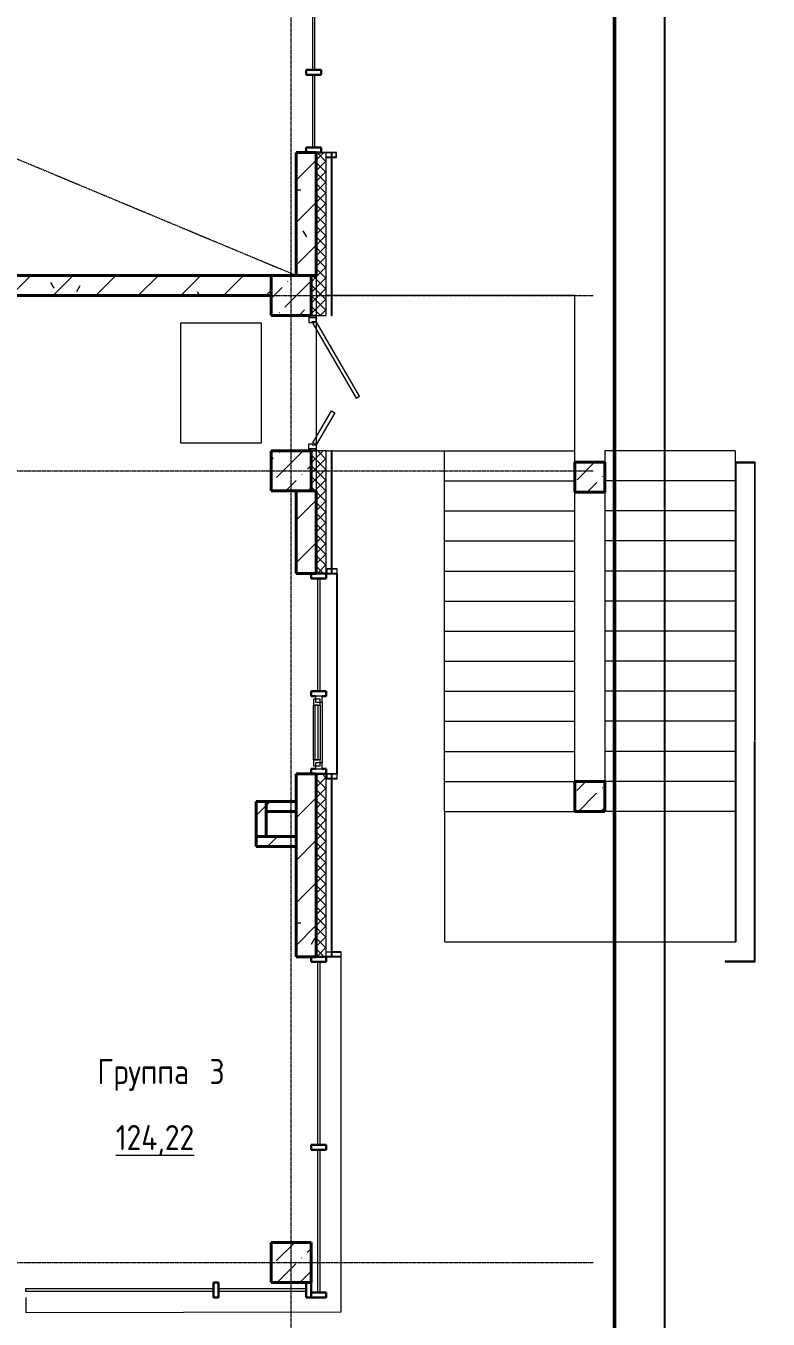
# Model space of a CAD drawing. Header units: millimetres. Extents: x 0 to 351840, y -132678 to 32417.
# Drawn here: x 343580 to 350983, y -116932 to -104026 of the extents above; entities that cross this region are included whole.
import ezdxf

# ---------------------------------------------------------------- set-up
doc = ezdxf.new("R2010")
doc.units = ezdxf.units.MM
for name, pattern in [('BI_линия_сетки', [25, 20, -2.5, 0, -2.5]), ('BI_невидимые', [5, 3, -2]), ('BI_штриховая_ш2_п1', [3, 2, -1])]:
    doc.linetypes.add(name, pattern=pattern)
for name, color, linetype, lineweight in [('KPSP-Рамка', 7, 'Continuous', 70), ('Витраж', 7, 'Continuous', 18), ('Двери', 7, 'Continuous', 18), ('Лестницы', 7, 'Continuous', 18), ('Марки помещений', 7, 'Continuous', 20), ('Несущие колонны', 7, 'Continuous', 18), ('Окна', 7, 'Continuous', 18), ('Оси', 7, 'Continuous', 9), ('Панели витража', 7, 'Continuous', 9), ('Перекрытие', 7, 'Continuous', 18), ('Стены внутренние', 7, 'Continuous', 18), ('Стены наружные', 7, 'Continuous', 18), ('Стены несущие', 7, 'Continuous', 18), ('Стены отделка', 7, 'Continuous', 18), ('Стены штриховка', 7, 'Continuous', 18)]:
    doc.layers.add(name, color=color, linetype=linetype, lineweight=lineweight)
doc.layers.add('Линии', color=7, linetype='Continuous', lineweight=9, true_color=0x00a600)
doc.styles.add('GOST Common_1', font='GOST Common.ttf', dxfattribs={"width": 0.9, "height": 250})
pattern_1 = [(0, (2e-10, 1e-10), (1625.6, 406.4), [67.056, -1152.144, 67.056, -1152.144, -6502.4]), (0, (2e-10, 1e-10), (1625.6, 406.4), [-2438.4, 67.056, -2371.344, 67.056, -1152.144, -2844.8]), (0, (2e-10, 1e-10), (1625.6, 406.4), [-6096, 67.056, -745.744, 67.056, -1964.944]), (120, (609.6, 203.2), (-1164.7527, 1204.611), [67.056, -1152.144, 67.056, -1152.144, -6502.4]), (120, (609.6, 203.2), (-1164.7527, 1204.611), [-2438.4, 67.056, -2371.344, 67.056, -1152.144, -2844.8]), (120, (609.6, 203.2), (-1164.7527, 1204.611), [-6096, 67.056, -745.744, 67.056, -1964.944]), (240, (812.8, 1016), (-460.8473, -1611.011), [67.056, -1152.144, 67.056, -1152.144, -6502.4]), (240, (812.8, 1016), (-460.8473, -1611.011), [-2438.4, 67.056, -2371.344, 67.056, -1152.144, -2844.8]), (240, (812.8, 1016), (-460.8473, -1611.011), [-6096, 67.056, -745.744, 67.056, -1964.944])]
pattern_2 = [(45, (2e-10, 1e-10), (-212.132, 212.132), [])]
pattern_3 = [(45, (2e-10, 1e-10), (-53.03301, 53.03301), []), (135, (2e-10, 1e-10), (-53.03301, -53.03301), [])]

# ---------------------------------------------------------------- blocks, each defined once
blk = doc.blocks.new('*U84')
at = {"color": 7, "linetype": 'ByBlock', "lineweight": 25}
blk.add_lwpolyline([(594, 420), (594, 0), (0, 0), (0, 420)], close=True, dxfattribs=at)
at = {"color": 0, "linetype": 'ByBlock', "lineweight": 50}
blk.add_lwpolyline([(589, 415), (589, 5), (20, 5), (20, 415)], close=True, dxfattribs=at)
blk = doc.blocks.new('_временные_конструкции_колонны_монолитные_прямоугольная - _временная_конструкция_колонна_400x400-V7-02 Этаж__3_300___Отделочный_')
at = {"layer": 'Несущие колонны', "lineweight": 9}
h = blk.add_hatch(dxfattribs=at)
h.set_pattern_fill('FP_8', color=9, style=0, pattern_type=2)
h.set_pattern_definition([(45, (-47650, 0), (84.19025, 308.69666), [396.875, -79.375, 3.353, -76.022])])
h.paths.add_polyline_path([(200, -200), (200, 200), (-200, 200), (-200, -200)])
at = {"layer": 'Несущие колонны', "color": 9, "lineweight": 40}
for p, q in [((200, 200), (-200, 200)), ((-200, 200), (-200, -200)), ((200, -200), (200, 200)), ((-200, -200), (200, -200))]:
    blk.add_line(p, q, dxfattribs=at)
blk = doc.blocks.new('_временные_конструкции_колонны_монолитные_прямоугольная - _временная_конструкция_колонна_400x400-V15-02 Этаж__3_300___Отделочный_')
at = {"layer": 'Несущие колонны', "lineweight": 9}
h = blk.add_hatch(dxfattribs=at)
h.set_pattern_fill('FP_16', color=9, style=0, pattern_type=2)
h.set_pattern_definition([(45, (-47650, -7900), (84.18955, 308.69595), [396.875, -79.375, 3.353, -76.022])])
h.paths.add_polyline_path([(200, -200), (200, 200), (-200, 200), (-200, -200)])
at = {"layer": 'Несущие колонны', "color": 9, "lineweight": 40}
for p, q in [((200, 200), (-200, 200)), ((-200, 200), (-200, -200)), ((200, -200), (200, 200)), ((-200, -200), (200, -200))]:
    blk.add_line(p, q, dxfattribs=at)
blk = doc.blocks.new('_Двери_Металлические_Двупольная_Входная_улица-тамбур_стандарт - _дверь_ДМН_2300-1350_стандарт_П ДН-3-V37-02 Этаж__3_300___Отделочный_')
at = {"layer": 'Двери', "color": 9, "lineweight": 9}
for p, q in [((255, 530), (-490, 100)), ((274, 497), (255, 530)), ((-471, 67), (274, 497)), ((400, 252), (420, 285)), ((420, 285), (740, 100)), ((721, 67), (400, 252)), ((-490, 100), (-530, 100)), ((-530, 25), (-480, 25)), ((-490, 100), (-471, 67)), ((-490, 60), (-490, 100)), ((-480, 60), (-490, 60)), ((-480, 25), (-480, 60)), ((740, 100), (721, 67)), ((730, 60), (740, 60)), ((730, 25), (730, 60)), ((780, 25), (730, 25)), ((740, 100), (780, 100)), ((740, 60), (740, 100))]:
    blk.add_line(p, q, dxfattribs=at)
at = {"layer": 'Двери', "color": 9, "linetype": 'BI_невидимые', "lineweight": 9}
for p, q in [((-550, 25), (-550, 100)), ((-550, 100), (-530, 100)), ((-530, 100), (-550, 100)), ((-550, 100), (-550, 50)), ((-530, 25), (-550, 25)), ((-550, 25), (-530, 25)), ((-530, 100), (-530, 25)), ((-530, 25), (-530, 100)), ((780, 25), (780, 100)), ((780, 100), (800, 100)), ((800, 100), (780, 100)), ((780, 100), (780, 25)), ((800, 25), (780, 25)), ((780, 25), (800, 25)), ((800, 100), (800, 25)), ((800, 50), (800, 100))]:
    blk.add_line(p, q, dxfattribs=at)
blk = doc.blocks.new('Системная панель - _панель_витража_остекление_наружный-6454843-02 Этаж__3_300___Отделочный_')
at = {"layer": 'Панели витража', "color": 9}
for p, q in [((562.5, 12.5), (-562.5, 12.5)), ((-562.5, 12.5), (-562.5, -12.5)), ((562.5, -12.5), (562.5, 12.5)), ((-562.5, -12.5), (562.5, -12.5))]:
    blk.add_line(p, q, dxfattribs=at)
blk = doc.blocks.new('Системная панель - _панель_витража_остекление_наружный-6449249-02 Этаж__3_300___Отделочный_')
at = {"layer": 'Панели витража', "color": 9}
for p, q in [((562.5, 12.5), (-562.5, 12.5)), ((-562.5, 12.5), (-562.5, -12.5)), ((562.5, -12.5), (562.5, 12.5)), ((-562.5, -12.5), (562.5, -12.5))]:
    blk.add_line(p, q, dxfattribs=at)
blk = doc.blocks.new('Прямоугольный импост - _импост_150х50-6351384-02 Этаж__3_300___Отделочный_')
at = {"layer": 'Витраж', "color": 9, "lineweight": 30}
for p, q in [((-50, 75), (0, 75)), ((-50, -75), (-50, 75)), ((0, 75), (0, -75)), ((0, -75), (-50, -75))]:
    blk.add_line(p, q, dxfattribs=at)
blk = doc.blocks.new('_временные_конструкции_колонны_монолитные_прямоугольная - _временная_конструкция_колонна_400x400-V49-02 Этаж__3_300___Отделочный_')
at = {"layer": 'Несущие колонны', "lineweight": 9}
h = blk.add_hatch(dxfattribs=at)
h.set_pattern_fill('FP_45', color=9, style=0, pattern_type=2)
h.set_pattern_definition([(45, (-47650, -9650), (84.18955, 308.69595), [396.875, -79.375, 3.353, -76.022])])
h.paths.add_polyline_path([(200, -200), (200, 200), (-200, 200), (-200, -200)])
at = {"layer": 'Несущие колонны', "color": 9, "lineweight": 40}
for p, q in [((200, 200), (-200, 200)), ((-200, 200), (-200, -200)), ((200, -200), (200, 200)), ((-200, -200), (200, -200))]:
    blk.add_line(p, q, dxfattribs=at)
blk = doc.blocks.new('Системная панель - _панель_витража_остекление_наружный-6593314-02 Этаж__3_300___Отделочный_')
at = {"layer": 'Панели витража', "color": 9}
for p, q in [((937.5, 12.5), (-937.5, 12.5)), ((-937.5, 12.5), (-937.5, -12.5)), ((937.5, -12.5), (937.5, 12.5)), ((-937.5, -12.5), (937.5, -12.5))]:
    blk.add_line(p, q, dxfattribs=at)
blk = doc.blocks.new('Прямоугольный импост - _импост_150х50-V55-02 Этаж__3_300___Отделочный_')
at = {"layer": 'Витраж', "color": 9, "lineweight": 30}
for p, q in [((-50, 75), (0, 75)), ((-50, -75), (-50, 75)), ((0, 75), (0, -75))]:
    blk.add_line(p, q, dxfattribs=at)
blk = doc.blocks.new('Системная панель - _панель_витража_остекление_наружный-6367827-02 Этаж__3_300___Отделочный_')
at = {"layer": 'Панели витража', "color": 9}
for p, q in [((912.5, 12.5), (-912.5, 12.5)), ((-912.5, 12.5), (-912.5, -12.5)), ((912.5, -12.5), (912.5, 12.5)), ((-912.5, -12.5), (912.5, -12.5))]:
    blk.add_line(p, q, dxfattribs=at)
blk = doc.blocks.new('Прямоугольный импост - _импост_150х50-6345184-02 Этаж__3_300___Отделочный_')
at = {"layer": 'Витраж', "color": 9, "lineweight": 30}
for p, q in [((-50, 75), (0, 75)), ((-50, -75), (-50, 75)), ((0, 75), (0, -75)), ((0, -75), (-50, -75))]:
    blk.add_line(p, q, dxfattribs=at)
blk = doc.blocks.new('Прямоугольный импост - _импост_150х50-6345185-02 Этаж__3_300___Отделочный_')
at = {"layer": 'Витраж', "color": 9, "lineweight": 30}
for p, q in [((0, 75), (-50, 75)), ((-50, 75), (-50, -75)), ((0, -75), (0, 75)), ((-50, -75), (0, -75))]:
    blk.add_line(p, q, dxfattribs=at)
blk = doc.blocks.new('Системная панель - _панель_витража_эмалит-6367850-02 Этаж__3_300___Отделочный_')
at = {"layer": 'Панели витража', "color": 9}
for p, q in [((712.5, 12.5), (-712.5, 12.5)), ((-712.5, 12.5), (-712.5, -12.5)), ((712.5, -12.5), (712.5, 12.5)), ((-712.5, -12.5), (712.5, -12.5))]:
    blk.add_line(p, q, dxfattribs=at)
blk = doc.blocks.new('Прямоугольный импост - _импост_150х50-6351348-02 Этаж__3_300___Отделочный_')
at = {"layer": 'Витраж', "color": 9, "lineweight": 30}
for p, q in [((-25, 75), (25, 75)), ((-25, -75), (-25, 75)), ((25, 75), (25, -75)), ((25, -75), (-25, -75))]:
    blk.add_line(p, q, dxfattribs=at)
blk = doc.blocks.new('_временные_конструкции_колонны_монолитные_прямоугольная - _временная_конструкция_колонна_300x300-V57-02 Этаж__3_300___Отделочный_')
at = {"layer": 'Несущие колонны', "lineweight": 9}
h = blk.add_hatch(dxfattribs=at)
h.set_pattern_fill('FP_49', color=9, style=0, pattern_type=2)
h.set_pattern_definition([(45, (-50629.1, -7836.55), (84.18955, 308.69595), [396.875, -79.375, 3.353, -76.022])])
h.paths.add_polyline_path([(150, -150), (150, 150), (-150, 150), (-150, -150)])
at = {"layer": 'Несущие колонны', "color": 9, "lineweight": 40}
for p, q in [((150, 150), (-150, 150)), ((-150, 150), (-150, -150)), ((150, -150), (150, 150)), ((-150, -150), (150, -150))]:
    blk.add_line(p, q, dxfattribs=at)
blk = doc.blocks.new('_временные_конструкции_колонны_монолитные_прямоугольная - _временная_конструкция_колонна_300x300-V59-02 Этаж__3_300___Отделочный_')
at = {"layer": 'Несущие колонны', "lineweight": 9}
h = blk.add_hatch(dxfattribs=at)
h.set_pattern_fill('FP_51', color=9, style=0, pattern_type=2)
h.set_pattern_definition([(45, (-50629.1, -4650), (84.19025, 308.69666), [396.875, -79.375, 3.353, -76.022])])
h.paths.add_polyline_path([(150, -150), (150, 150), (-150, 150), (-150, -150)])
at = {"layer": 'Несущие колонны', "color": 9, "lineweight": 40}
for p, q in [((150, 150), (-150, 150)), ((-150, 150), (-150, -150)), ((150, -150), (150, 150)), ((-150, -150), (150, -150))]:
    blk.add_line(p, q, dxfattribs=at)
blk = doc.blocks.new('Системная панель - _панель_витража_эмалит-6592723-02 Этаж__3_300___Отделочный_')
at = {"layer": 'Панели витража', "color": 9}
for p, q in [((437.5, 12.5), (-437.5, 12.5)), ((-437.5, 12.5), (-437.5, -12.5)), ((437.5, -12.5), (437.5, 12.5)), ((-437.5, -12.5), (437.5, -12.5))]:
    blk.add_line(p, q, dxfattribs=at)
blk = doc.blocks.new('Системная панель - _панель_витража_остекление_наружный-6448492-02 Этаж__3_300___Отделочный_')
at = {"layer": 'Панели витража', "color": 9}
for p, q in [((362.5, 12.5), (-362.5, 12.5)), ((-362.5, 12.5), (-362.5, -12.5)), ((362.5, -12.5), (362.5, 12.5)), ((-362.5, -12.5), (362.5, -12.5))]:
    blk.add_line(p, q, dxfattribs=at)
blk = doc.blocks.new('Прямоугольный импост - _импост_150х50-6449247-02 Этаж__3_300___Отделочный_')
at = {"layer": 'Витраж', "color": 9, "lineweight": 30}
for p, q in [((-25, 75), (25, 75)), ((-25, -75), (-25, 75)), ((25, 75), (25, -75)), ((25, -75), (-25, -75))]:
    blk.add_line(p, q, dxfattribs=at)
blk = doc.blocks.new('Прямоугольный импост - _импост_150х50-6456017-02 Этаж__3_300___Отделочный_')
at = {"layer": 'Витраж', "color": 9, "lineweight": 30}
for p, q in [((0, 75), (-50, 75)), ((-50, 75), (-50, -75)), ((0, -75), (0, 75)), ((-50, -75), (0, -75))]:
    blk.add_line(p, q, dxfattribs=at)
blk = doc.blocks.new('_окна_алюминиевые_одностворчатые_витражные - _окно_витражное_алюминиевое-6453161-02 Этаж__3_300___Отделочный_')
at = {"layer": 'Окна', "color": 9}
for p, q in [((-302.5, 32.5), (-362.5, 32.5)), ((-362.5, 32.5), (-362.5, -32.5)), ((-272.5, 12.5), (-332.5, 12.5)), ((-332.5, 12.5), (-332.5, -52.5)), ((-302.5, 32.5), (302.5, 32.5)), ((-302.5, -32.5), (-302.5, 32.5)), ((-272.5, 12.5), (272.5, 12.5)), ((-272.5, -52.5), (-272.5, 12.5)), ((332.5, 12.5), (272.5, 12.5)), ((272.5, 12.5), (272.5, -52.5)), ((362.5, 32.5), (302.5, 32.5)), ((302.5, 32.5), (302.5, -32.5)), ((332.5, -52.5), (332.5, 12.5)), ((362.5, -32.5), (362.5, 32.5)), ((-362.5, -32.5), (-302.5, -32.5)), ((-332.5, -52.5), (-272.5, -52.5)), ((272.5, -7.5), (-272.5, -7.5)), ((-272.5, -7.5), (-272.5, -37.5)), ((-272.5, -37.5), (272.5, -37.5)), ((272.5, -52.5), (-272.5, -52.5)), ((272.5, -37.5), (272.5, -7.5)), ((272.5, -52.5), (332.5, -52.5)), ((302.5, -32.5), (362.5, -32.5))]:
    blk.add_line(p, q, dxfattribs=at)
blk = doc.blocks.new('Прямоугольный импост - _импост_150х50-6455978-02 Этаж__3_300___Отделочный_')
at = {"layer": 'Витраж', "color": 9, "lineweight": 30}
for p, q in [((-50, 75), (0, 75)), ((-50, 32.5), (-50, 75)), ((0, 75), (0, -75)), ((-50, -75), (-50, -32.5)), ((0, -75), (-50, -75))]:
    blk.add_line(p, q, dxfattribs=at)
blk = doc.blocks.new('Прямоугольный импост - _импост_150х50-6453083-02 Этаж__3_300___Отделочный_')
at = {"layer": 'Витраж', "color": 9, "lineweight": 30}
for p, q in [((-25, 75), (25, 75)), ((-25, -75), (-25, 75)), ((25, 75), (25, 32.5)), ((25, -75), (-25, -75)), ((25, -32.5), (25, -75))]:
    blk.add_line(p, q, dxfattribs=at)
blk = doc.blocks.new('A$C6dd5c291')
at = {"layer": 'Стены внутренние', "lineweight": 9}
h = blk.add_hatch(dxfattribs=at)
h.set_pattern_fill('FP_33', color=9, style=0, pattern_type=2)
h.set_pattern_definition(pattern_1)
h.paths.add_polyline_path([(47450, 9650), (47450, 9850), (40650, 9850), (40650, 9650), (45726.2, 9650)])
h = blk.add_hatch(dxfattribs=at)
h.set_pattern_fill('FP_34', color=9, style=0, pattern_type=2)
h.set_pattern_definition(pattern_2)
h.paths.add_polyline_path([(47450, 9650), (47450, 9850), (40650, 9850), (40650, 9650), (45726.2, 9650)])
h = blk.add_hatch(dxfattribs=at)
h.set_pattern_fill('FP_34', color=9, style=0, pattern_type=2)
h.set_pattern_definition(pattern_2)
h.paths.add_polyline_path([(47400, 4250), (47400, 4600), (47300, 4600), (47300, 4250)])
h = blk.add_hatch(dxfattribs=at)
h.set_pattern_fill('FP_33', color=9, style=0, pattern_type=2)
h.set_pattern_definition(pattern_1)
h.paths.add_polyline_path([(47700, 4500), (47700, 4600), (47400, 4600), (47400, 4500)])
h = blk.add_hatch(dxfattribs=at)
h.set_pattern_fill('FP_34', color=9, style=0, pattern_type=2)
h.set_pattern_definition(pattern_2)
h.paths.add_polyline_path([(47700, 4500), (47700, 4600), (47400, 4600), (47400, 4500)])
h = blk.add_hatch(dxfattribs=at)
h.set_pattern_fill('FP_34', color=9, style=0, pattern_type=2)
h.set_pattern_definition(pattern_2)
h.paths.add_polyline_path([(47700, 4150), (47700, 4250), (47300, 4250), (47300, 4150)])
at = {"layer": 'Стены наружные'}
h = blk.add_hatch(color=9, dxfattribs=at)
h.paths.add_polyline_path([(48058, 3052.5), (48058, 4875), (48050, 4875), (48050, 3052.5)])
h.paths.add_polyline_path([(48050, 6875), (48058, 6875), (48058, 8100), (48050, 8100)])
h.paths.add_polyline_path([(48058, 9450), (48058, 11075), (48050, 11075), (48050, 9450)])
h.paths.add_polyline_path([(48050, 13075), (48058, 13075), (48058, 14300), (48050, 14300), (48050, 14285.4)])
h.paths.add_polyline_path([(48050, 15100), (48058, 15100), (48058, 18150), (48050, 18150), (48050, 16853.4)])
h.paths.add_polyline_path([(48058, 18950), (48058, 28708), (48050, 28708), (48050, 18950)])
at = {"layer": 'Стены наружные', "lineweight": 9}
h = blk.add_hatch(dxfattribs=at)
h.set_pattern_fill('FP_42', color=9, style=0, pattern_type=2)
h.set_pattern_definition(pattern_3)
h.paths.add_polyline_path([(48000, 3050), (48000, 4875), (47900, 4875), (47900, 3050)])
h.paths.add_polyline_path([(47900, 6875), (48000, 6875), (48000, 8100), (47900, 8100), (47900, 7700)])
h.paths.add_polyline_path([(48000, 9450), (48000, 11075), (47900, 11075), (47900, 9450)])
h.paths.add_polyline_path([(47900, 13075), (48000, 13075), (48000, 14300), (47900, 14300), (47900, 13700)])
h.paths.add_polyline_path([(47900, 15100), (48000, 15100), (48000, 18150), (47900, 18150), (47900, 16853.4)])
h.paths.add_polyline_path([(48000, 18950), (48000, 28550), (47900, 28550), (47900, 18950)])
h = blk.add_hatch(dxfattribs=at)
h.set_pattern_fill('FP_33', color=9, style=0, pattern_type=2)
h.set_pattern_definition(pattern_1)
h.paths.add_polyline_path([(47700, 9850), (47900, 9850), (47900, 11075), (47700, 11075)])
h.paths.add_polyline_path([(47850, 13075), (47900, 13075), (47900, 13700), (47700, 13700), (47700, 13075)])
h = blk.add_hatch(dxfattribs=at)
h.set_pattern_fill('FP_34', color=9, style=0, pattern_type=2)
h.set_pattern_definition(pattern_2)
h.paths.add_polyline_path([(47700, 9850), (47900, 9850), (47900, 11075), (47700, 11075)])
h.paths.add_polyline_path([(47850, 13075), (47900, 13075), (47900, 13700), (47700, 13700), (47700, 13075)])
at = {"layer": 'Стены наружные'}
h = blk.add_hatch(color=9, dxfattribs=at)
h.paths.add_polyline_path([(48099.5, 11027.5), (48102, 11027.5), (48102, 11077.5), (48099.5, 11077.5)])
h.paths.add_polyline_path([(48102, 13072.5), (48102, 13122.5), (48099.5, 13122.5), (48099.5, 13072.5)])
for points in [[(48099.5, 11075), (48099.5, 11077.5), (47950, 11077.5), (47950, 11075)], [(48099.5, 11027.5), (48099.5, 11030), (48000, 11030), (48000, 11027.5)], [(52087.1, 3200), (52087.1, 7986.5), (52079.1, 7986.5), (52079.1, 3200)], [(52279.1, 7978.5), (52279.1, 7986.5), (52079.1, 7986.5), (52079.1, 7978.5)], [(47950, 6872.5), (48105.5, 6872.6), (48105.5, 6875.1), (47950, 6875)], [(48006, 6920), (48105.5, 6920.1), (48105.5, 6922.6), (48006, 6922.5)], [(48000, 4875), (48106.3, 4875.1), (48106.3, 4877.6), (48000, 4877.5)], [(48006.8, 4827.6), (48106.3, 4827.6), (48106.3, 4830.1), (48006.8, 4830.1)], [(48147.5, 3097.5), (48147.5, 3100), (48050, 3100), (48050, 3097.5)], [(48150, 3050), (48150, 3100), (48147.5, 3100), (48147.5, 3050)], [(48147.5, 3050), (48147.5, 3052.5), (47950, 3052.5), (47950, 3050)], [(52271.1, 3000), (52271.1, 3008), (51979.1, 3008), (51979.1, 3000)]]:
    blk.add_hatch(color=9, dxfattribs=at).paths.add_polyline_path(points)
at = {"layer": 'Стены наружные', "lineweight": 9}
h = blk.add_hatch(dxfattribs=at)
h.set_pattern_fill('FP_42', color=9, style=0, pattern_type=2)
h.set_pattern_definition(pattern_3)
h.paths.add_polyline_path([(47900, 9450), (47900, 9850), (47850, 9850), (47850, 9450)])
h = blk.add_hatch(dxfattribs=at)
h.set_pattern_fill('FP_42', color=9, style=0, pattern_type=2)
h.set_pattern_definition(pattern_3)
h.paths.add_polyline_path([(47850, 7700), (47900, 7700), (47900, 8100), (47850, 8100)])
at = {"layer": 'Стены наружные'}
h = blk.add_hatch(color=9, dxfattribs=at)
h.paths.add_polyline_path([(52279.1, 3000), (52279.1, 5200), (52271.1, 5200), (52271.1, 3000)])
h.paths.add_polyline_path([(52279.1, 5208), (52279.1, 7986.5), (52271.1, 7986.5), (52271.1, 5208)])
at = {"layer": 'Стены наружные', "lineweight": 9}
h = blk.add_hatch(dxfattribs=at)
h.set_pattern_fill('FP_33', color=9, style=0, pattern_type=2)
h.set_pattern_definition(pattern_1)
h.paths.add_polyline_path([(47900, 3050), (47900, 4875), (47700, 4875), (47700, 3050)])
h.paths.add_polyline_path([(47868, 6875), (47900, 6875), (47900, 7700), (47700, 7700), (47700, 6875), (47850, 6875)])
h = blk.add_hatch(dxfattribs=at)
h.set_pattern_fill('FP_34', color=9, style=0, pattern_type=2)
h.set_pattern_definition(pattern_2)
h.paths.add_polyline_path([(47900, 3050), (47900, 4875), (47700, 4875), (47700, 3050)])
h.paths.add_polyline_path([(47868, 6875), (47900, 6875), (47900, 7700), (47700, 7700), (47700, 6875), (47850, 6875)])
at = {"layer": 'Стены наружные'}
h = blk.add_hatch(color=9, dxfattribs=at)
h.paths.add_polyline_path([(48106.4, 4827.5), (48108.9, 4827.5), (48108.8, 4876.3), (48106.3, 4876.3)])
h.paths.add_polyline_path([(48105.5, 6872.5), (48108, 6872.5), (48108, 6922.5), (48105.5, 6922.5)])
at = {"layer": 'Лестницы', "color": 9}
for p, q in [((49179.1, 7800), (49179.1, 8100)), ((50479.1, 7986.5), (50479.1, 8100)), ((52079.1, 8100), (50779.1, 8100)), ((50779.1, 8100), (50779.1, 7986.5)), ((52079.1, 8100), (50779.1, 8100)), ((52079.1, 8100), (52079.1, 7986.5)), ((49179.1, 7500), (49179.1, 7800)), ((49179.1, 7800), (50479.1, 7800)), ((49179.1, 7800), (50479.1, 7800)), ((52079.1, 7800), (50779.1, 7800)), ((52079.1, 7800), (50779.1, 7800)), ((50479.1, 7500), (50479.1, 7686.5)), ((50779.1, 7686.5), (50779.1, 7500)), ((49179.1, 7200), (49179.1, 7500)), ((49179.1, 7500), (50479.1, 7500)), ((49179.1, 7500), (50479.1, 7500)), ((50479.1, 7200), (50479.1, 7500)), ((50779.1, 7500), (50779.1, 7200)), ((52079.1, 7500), (50779.1, 7500)), ((52079.1, 7500), (50779.1, 7500)), ((49179.1, 6900), (49179.1, 7200)), ((49179.1, 7200), (50479.1, 7200)), ((49179.1, 7200), (50479.1, 7200)), ((50479.1, 6900), (50479.1, 7200)), ((50779.1, 7200), (50779.1, 6900)), ((52079.1, 7200), (50779.1, 7200)), ((52079.1, 7200), (50779.1, 7200)), ((49179.1, 6600), (49179.1, 6900)), ((49179.1, 6900), (50479.1, 6900)), ((49179.1, 6900), (50479.1, 6900)), ((50479.1, 6600), (50479.1, 6900)), ((50779.1, 6900), (50779.1, 6600)), ((52079.1, 6900), (50779.1, 6900)), ((52079.1, 6900), (50779.1, 6900)), ((49179.1, 6300), (49179.1, 6600)), ((49179.1, 6600), (50479.1, 6600)), ((49179.1, 6600), (50479.1, 6600)), ((50479.1, 6300), (50479.1, 6600)), ((50779.1, 6600), (50779.1, 6300)), ((52079.1, 6600), (50779.1, 6600)), ((52079.1, 6600), (50779.1, 6600)), ((49179.1, 6000), (49179.1, 6300)), ((49179.1, 6300), (50479.1, 6300)), ((49179.1, 6300), (50479.1, 6300)), ((50479.1, 6000), (50479.1, 6300)), ((50779.1, 6300), (50779.1, 6000)), ((52079.1, 6300), (50779.1, 6300)), ((52079.1, 6300), (50779.1, 6300)), ((49179.1, 5700), (49179.1, 6000)), ((49179.1, 6000), (50479.1, 6000)), ((49179.1, 6000), (50479.1, 6000)), ((50479.1, 5700), (50479.1, 6000)), ((50779.1, 6000), (50779.1, 5700)), ((52079.1, 6000), (50779.1, 6000)), ((52079.1, 6000), (50779.1, 6000)), ((49179.1, 5400), (49179.1, 5700)), ((49179.1, 5700), (50479.1, 5700)), ((49179.1, 5700), (50479.1, 5700)), ((50479.1, 5400), (50479.1, 5700)), ((50779.1, 5700), (50779.1, 5400)), ((52079.1, 5700), (50779.1, 5700)), ((52079.1, 5700), (50779.1, 5700)), ((49179.1, 5100), (49179.1, 5400)), ((49179.1, 5400), (50479.1, 5400)), ((49179.1, 5400), (50479.1, 5400)), ((50479.1, 5100), (50479.1, 5400)), ((50779.1, 5400), (50779.1, 5100)), ((52079.1, 5400), (50779.1, 5400)), ((52079.1, 5400), (50779.1, 5400)), ((49179.1, 4800), (49179.1, 5100)), ((49179.1, 5100), (50479.1, 5100)), ((49179.1, 5100), (50479.1, 5100)), ((50479.1, 4800), (50479.1, 5100)), ((50779.1, 5100), (50779.1, 4800)), ((52079.1, 5100), (50779.1, 5100)), ((52079.1, 5100), (50779.1, 5100)), ((49179.1, 4500), (49179.1, 4800)), ((49179.1, 4800), (50479.1, 4800)), ((49179.1, 4800), (50479.1, 4800)), ((52079.1, 4800), (50779.1, 4800)), ((52079.1, 4800), (50779.1, 4800)), ((49179.1, 4500), (49179.1, 3200)), ((49179.1, 4500), (50479.1, 4500)), ((49179.1, 4500), (50479.1, 4500)), ((52079.1, 4500), (50779.1, 4500)), ((49179.1, 3200), (52079.1, 3200))]:
    blk.add_line(p, q, dxfattribs=at)
at = {"layer": 'Линии', "color": 9, "linetype": 'BI_штриховая_ш2_п1'}
blk.add_line((33450, 15800), (47700, 9850), dxfattribs=at)
at = {"layer": 'Оси', "color": 9, "linetype": 'BI_линия_сетки'}
for p, q in [((47650, -3558.5), (47650, 30190.3)), ((-4915.7, 9650), (50661.2, 9650)), ((-4915.7, 7900), (50661.2, 7900)), ((-4915.7, 0), (50661.2, 0))]:
    blk.add_line(p, q, dxfattribs=at)
at = {"layer": 'Перекрытие', "color": 9, "lineweight": 9}
for p, q in [((48050, 9650), (48000, 9650)), ((50479.1, 9650), (48058, 9650)), ((50479.1, 8100), (50479.1, 9650)), ((47900, 9430), (47900, 8120)), ((46550, 8175), (46550, 9375)), ((46550, 9375), (47350, 9375)), ((47350, 9375), (47350, 8175)), ((47350, 8175), (46550, 8175)), ((48000, 8100), (48050, 8100)), ((48058, 8100), (50479.1, 8100)), ((48006, 6920), (48006, 6875)), ((48106.3, 4877.6), (48105.5, 6872.5)), ((48006.8, 4875), (48006.9, 4830.1)), ((48006.9, 4827.5), (48050.2, 4827.5)), ((48058, 4827.5), (48106.4, 4827.5)), ((48050, 3097.5), (48000, 3097.5)), ((48147.5, -494.1), (48147.5, 3050)), ((45002.7, -350), (45003.3, -498.2)), ((45003.3, -498.2), (48147.5, -494.1))]:
    blk.add_line(p, q, dxfattribs=at)
at = {"layer": 'Стены наружные', "color": 9}
for p, q in [((48106.3, 4877.6), (48105.5, 6872.5)), ((48108, 6872.5), (48108.8, 4876.3))]:
    blk.add_line(p, q, dxfattribs=at)
at = {"layer": 'Стены несущие', "color": 9, "lineweight": 40}
for p, q in [((47900, 11075), (47700, 11075)), ((47700, 11075), (47700, 9850)), ((47900, 9850), (47900, 11075)), ((47450, 9850), (40650, 9850)), ((47850, 9850), (47900, 9850)), ((40650, 9650), (47450, 9650)), ((47700, 7700), (47700, 6875)), ((47900, 7700), (47850, 7700)), ((47900, 6875), (47900, 7700)), ((47700, 6875), (47900, 6875)), ((47700, 4875), (47700, 3050)), ((47900, 4875), (47700, 4875)), ((47900, 3050), (47900, 4875)), ((47700, 4600), (47300, 4600)), ((47300, 4600), (47300, 4150)), ((47400, 4250), (47400, 4600)), ((47400, 4500), (47700, 4500)), ((47700, 4250), (47300, 4250)), ((47300, 4150), (47700, 4150)), ((47700, 3050), (47900, 3050))]:
    blk.add_line(p, q, dxfattribs=at)
at = {"layer": 'Стены отделка', "color": 9, "lineweight": 9}
for p, q in [((47900, 11075), (48099.5, 11075)), ((48102, 11077.5), (47950, 11077.5)), ((47950, 11077.5), (47950, 11075)), ((48000, 9450), (48000, 11075)), ((48099.5, 11030), (48000, 11030)), ((48000, 11027.5), (48102, 11027.5)), ((48050, 11075), (48050, 9450)), ((48058, 9450), (48058, 11075)), ((48099.5, 11027.5), (48099.5, 11077.5)), ((48102, 11027.5), (48102, 11077.5)), ((47900, 9850), (47900, 9450)), ((47850, 9450), (48000, 9450)), ((48050, 9450), (48058, 9450)), ((48000, 8100), (47850, 8100)), ((47900, 8100), (47900, 7700)), ((48000, 6875), (48000, 8100)), ((48058, 8100), (48050, 8100)), ((48050, 8100), (48050, 6875)), ((48058, 6875), (48058, 8100)), ((52079.1, 7986.5), (52079.1, 3200)), ((52279.1, 7986.5), (52079.1, 7986.5)), ((52079.1, 7978.5), (52279.1, 7978.5)), ((52087.1, 3200), (52087.1, 7986.5)), ((52271.1, 7986.5), (52271.1, 5208)), ((52279.1, 5208), (52279.1, 7986.5)), ((47900, 6875), (48000, 6875)), ((48105.5, 6875.1), (47950, 6875)), ((47950, 6875), (47950, 6872.5)), ((47950, 6872.5), (48105.5, 6872.6)), ((48105.5, 6922.6), (48006, 6922.5)), ((48006, 6922.5), (48006, 6920)), ((48006, 6920), (48105.5, 6920.1)), ((48050, 6875), (48058, 6875)), ((48105.5, 6920.1), (48105.5, 6922.6)), ((48105.5, 6922.5), (48105.5, 6872.5)), ((48108, 6922.5), (48105.5, 6922.5)), ((48105.5, 6872.6), (48105.5, 6875.1)), ((48105.5, 6872.5), (48108, 6872.5)), ((48108, 6872.5), (48108, 6922.5)), ((52271.1, 5208), (52279.1, 5208)), ((52279.1, 5200), (52271.1, 5200)), ((52271.1, 3000), (52271.1, 5200)), ((52279.1, 3000), (52279.1, 5200)), ((48000, 4875), (47900, 4875)), ((48106.3, 4877.6), (48000, 4877.5)), ((48000, 4877.5), (48000, 4875)), ((48000, 4875), (48106.3, 4875.1)), ((48000, 3050), (48000, 4875)), ((48106.3, 4830.1), (48006.8, 4830.1)), ((48006.8, 4830.1), (48006.8, 4827.6)), ((48006.8, 4827.6), (48106.3, 4827.6)), ((48058, 4875), (48050, 4875)), ((48050, 4875), (48050, 3052.5)), ((48058, 3052.5), (48058, 4875)), ((48106.3, 4875.1), (48106.3, 4877.6)), ((48106.3, 4876.3), (48106.4, 4827.5)), ((48108.8, 4876.3), (48106.3, 4876.3)), ((48106.3, 4827.6), (48106.3, 4830.1)), ((48106.4, 4827.5), (48108.9, 4827.5)), ((48108.9, 4827.5), (48108.8, 4876.3)), ((48150, 3100), (48050, 3100)), ((48050, 3100), (48050, 3097.5)), ((48050, 3097.5), (48147.5, 3097.5)), ((48147.5, 3050), (48147.5, 3100)), ((48150, 3050), (48150, 3100)), ((52079.1, 3200), (52087.1, 3200)), ((47900, 3050), (48150, 3050)), ((48050, 3052.5), (47950, 3052.5)), ((47950, 3052.5), (47950, 3050)), ((48147.5, 3052.5), (48058, 3052.5)), ((52271.1, 3008), (51979.1, 3008)), ((51979.1, 3008), (51979.1, 3000)), ((51979.1, 3000), (52279.1, 3000))]:
    blk.add_line(p, q, dxfattribs=at)
at = {"layer": 'Стены штриховка', "color": 9}
blk.add_line((48050, 3052.5), (48058, 3052.5), dxfattribs=at)
at = {"layer": 'Витраж', "color": 9, "extrusion": (0, 0, -1)}
for name, p, rotation in [('Прямоугольный импост - _импост_150х50-6449247-02 Этаж__3_300___Отделочный_', (-47875, 11875), 270), ('Прямоугольный импост - _импост_150х50-6351384-02 Этаж__3_300___Отделочный_', (-47875, 11075), 270), ('Прямоугольный импост - _импост_150х50-6453083-02 Этаж__3_300___Отделочный_', (-47925, 5675), 270), ('Прямоугольный импост - _импост_150х50-6455978-02 Этаж__3_300___Отделочный_', (-47925, 4875), 270), ('Прямоугольный импост - _импост_150х50-6351348-02 Этаж__3_300___Отделочный_', (-47925, 1150), 270), ('Прямоугольный импост - _импост_150х50-6351348-02 Этаж__3_300___Отделочный_', (-46900, -275), 180), ('Прямоугольный импост - _импост_150х50-V55-02 Этаж__3_300___Отделочный_', (-47850, -275), 180), ('Прямоугольный импост - _импост_150х50-6345184-02 Этаж__3_300___Отделочный_', (-47925, -350), 270)]:
    blk.add_blockref(name, p, dxfattribs=dict(at, rotation=rotation))
at = {"layer": 'Витраж', "color": 9, "rotation": 90}
for name, p in [('Прямоугольный импост - _импост_150х50-6456017-02 Этаж__3_300___Отделочный_', (47925, 6875)), ('Прямоугольный импост - _импост_150х50-6345185-02 Этаж__3_300___Отделочный_', (47925, 3050))]:
    blk.add_blockref(name, p, dxfattribs=at)
at = {"layer": 'Двери', "color": 9, "rotation": 269.9999999999999}
blk.add_blockref('_Двери_Металлические_Двупольная_Входная_улица-тамбур_стандарт - _дверь_ДМН_2300-1350_стандарт_П ДН-3-V37-02 Этаж__3_300___Отделочный_', (47800, 8900), dxfattribs=at)
at = {"layer": 'Несущие колонны', "color": 9}
for name, p in [('_временные_конструкции_колонны_монолитные_прямоугольная - _временная_конструкция_колонна_400x400-V49-02 Этаж__3_300___Отделочный_', (47650, 9650)), ('_временные_конструкции_колонны_монолитные_прямоугольная - _временная_конструкция_колонна_400x400-V15-02 Этаж__3_300___Отделочный_', (47650, 7900)), ('_временные_конструкции_колонны_монолитные_прямоугольная - _временная_конструкция_колонна_300x300-V57-02 Этаж__3_300___Отделочный_', (50629.1, 7836.5)), ('_временные_конструкции_колонны_монолитные_прямоугольная - _временная_конструкция_колонна_300x300-V59-02 Этаж__3_300___Отделочный_', (50629.1, 4650)), ('_временные_конструкции_колонны_монолитные_прямоугольная - _временная_конструкция_колонна_400x400-V7-02 Этаж__3_300___Отделочный_', (47650, 0))]:
    blk.add_blockref(name, p, dxfattribs=at)
at = {"layer": 'Окна', "color": 9, "rotation": 270}
blk.add_blockref('_окна_алюминиевые_одностворчатые_витражные - _окно_витражное_алюминиевое-6453161-02 Этаж__3_300___Отделочный_', (47925, 5287.5), dxfattribs=at)
at = {"layer": 'Панели витража', "color": 9, "rotation": 270}
for name, p in [('Системная панель - _панель_витража_остекление_наружный-6449249-02 Этаж__3_300___Отделочный_', (47875, 12462.5)), ('Системная панель - _панель_витража_остекление_наружный-6448492-02 Этаж__3_300___Отделочный_', (47875, 11487.5)), ('Системная панель - _панель_витража_остекление_наружный-6454843-02 Этаж__3_300___Отделочный_', (47925, 6262.5)), ('Системная панель - _панель_витража_остекление_наружный-6367827-02 Этаж__3_300___Отделочный_', (47925, 2087.5)), ('Системная панель - _панель_витража_эмалит-6367850-02 Этаж__3_300___Отделочный_', (47925, 412.5))]:
    blk.add_blockref(name, p, dxfattribs=at)
at = {"layer": 'Панели витража', "color": 9}
for name, p in [('Системная панель - _панель_витража_остекление_наружный-6593314-02 Этаж__3_300___Отделочный_', (45937.5, -275)), ('Системная панель - _панель_витража_эмалит-6592723-02 Этаж__3_300___Отделочный_', (47362.5, -275))]:
    blk.add_blockref(name, p, dxfattribs=at)
at = {"layer": 'Марки помещений', "color": 9, "lineweight": 9, "char_height": 250, "attachment_point": 1, "style": 'GOST Common_1'}
for s, insert, width in [('Группа', (45716.3, 2030.4), 1190.506), (' 3', (46698.5, 2030.4), 288.607), ('\\L124,22', (45900.8, 1371.3), 1031.772)]:
    blk.add_mtext(s, dxfattribs=dict(at, insert=insert, width=width))

msp = doc.modelspace()

# ---------------------------------------------------------------- wipeouts: each hides what was drawn before it
msp.add_wipeout([(349274, -108196), (350983, -108196), (350983, -113531), (349274, -113531)])

# ---------------------------------------------------------------- next in the draw order: block references
msp.add_blockref('A$C6dd5c291', (298576, -116366))
at = {"layer": 'KPSP-Рамка', "xscale": 100, "yscale": 100, "zscale": 100}
msp.add_blockref('*U84', (290550, -127637), dxfattribs=at)

doc.saveas('drawing.dxf')
